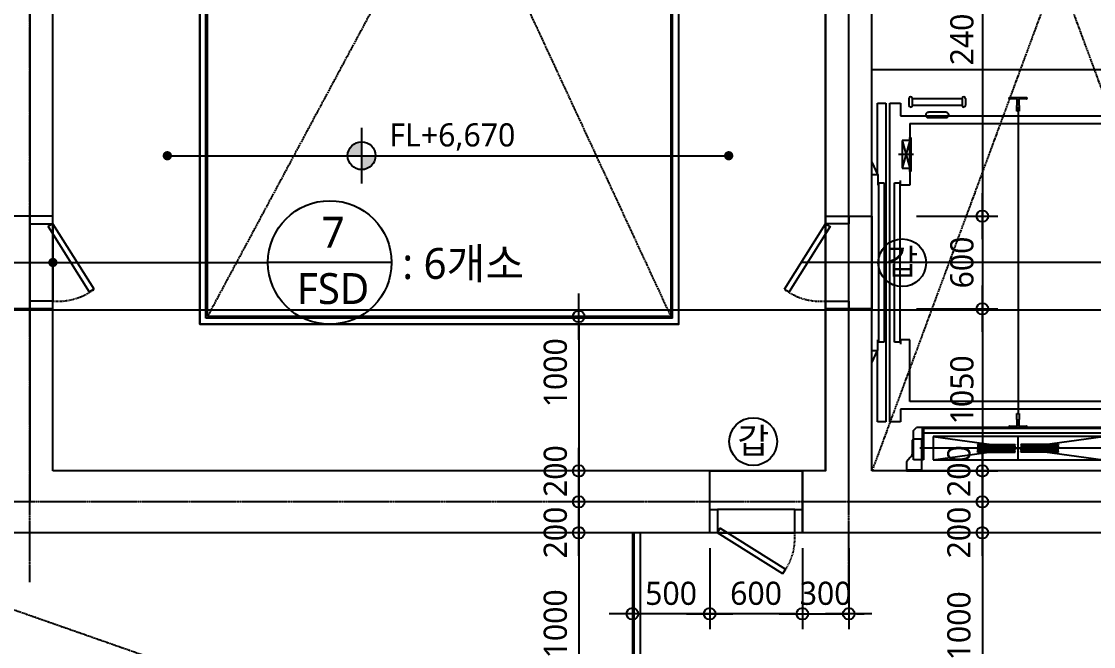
# Model space of a CAD drawing. Header units: millimetres. Extents: x -65167 to 413267, y -17142 to 66587.
# Drawn here: x 160316 to 167254, y 28400 to 32449 of the extents above; entities that cross this region are included whole.
import ezdxf
from ezdxf.enums import TextEntityAlignment as Align

# ---------------------------------------------------------------- set-up
doc = ezdxf.new("R2010")
doc.units = ezdxf.units.MM
doc.header["$LTSCALE"] = 75
doc.header["$MEASUREMENT"] = 0
doc.header["$PDSIZE"] = -10
doc.linetypes.add('CENTER', pattern=[2, 1.25, -0.25, 0.25, -0.25])
doc.linetypes.add('HID', pattern=[2.5, 1.5, -1])
doc.layers.get('0').update_dxf_attribs({"linetype": 'CONTINUOUS'})
doc.layers.get('Defpoints').update_dxf_attribs({"color": 171, "linetype": 'CONTINUOUS'})
for name, color, linetype in [('A-SYM', 7, 'CONTINUOUS'), ('A-SYM-LEVEL', 7, 'CONTINUOUS'), ('AA-WAXS-FINL', 6, 'CONTINUOUS'), ('AREA 99 - 건축면적', 60, 'CONTINUOUS'), ('BOX', 6, 'CONTINUOUS'), ('CEN(ST)', 1, 'CENTER'), ('CON', 2, 'CONTINUOUS'), ('DOOR', 4, 'CONTINUOUS'), ('DOOR(OPEN ELE)', 5, 'CONTINUOUS'), ('ELEV', 253, 'CONTINUOUS'), ('NDIM', 7, 'CONTINUOUS'), ('SASAC 도면번호', 6, 'CONTINUOUS'), ('STAIR(ETC)', 8, 'CONTINUOUS'), ('STEEL', 5, 'CONTINUOUS'), ('TEXT(NOTE小)', 1, 'CONTINUOUS'), ('txt', 3, 'CONTINUOUS'), ('WALL-석고보드', 7, 'CONTINUOUS')]:
    doc.layers.add(name, color=color, linetype=linetype)
doc.styles.add('CGS', font='cgse', dxfattribs={"bigfont": 'cgs'})
doc.styles.add('나눔바른고딕', font='NanumBarunGothic.ttf')
doc.styles.add('맑은 고딕', font='malgun_0.ttf')
doc.dimstyles.new('NDIM 1200', dxfattribs={"dimscale": 75, "dimtxt": 3, "dimasz": 1, "dimexe": 2, "dimexo": 2, "dimgap": 1, "dimtad": 1, "dimdec": 0, "dimdsep": 46, "dimtxsty": 'CGS', "dimblk": 'DOT0', "dimcen": 1, "dimdle": 8, "dimclrd": 256, "dimclre": 256, "dimclrt": 256, "dimadec": 0, "dimazin": 0, "dimtfac": 1, "dimtdec": 0, "dimtix": 1, "dimtmove": 2, "dimatfit": 3, "dimldrblk": 'DOT0', "dimfxl": 1, "dimtolj": 1, "dimtzin": 0, "dimlwd": -1, "dimlwe": -1, "dimarcsym": 0})

# ---------------------------------------------------------------- blocks, each defined once
blk = doc.blocks.new('중층평면도')
at = {"layer": 'AREA 99 - 건축면적', "color": 150}
blk.add_lwpolyline([(80787.5, -19985.1), (80787.5, -14904.5), (77637.5, -14904.5), (77637.5, -8004.5), (72337.5, -8004.5), (72337.5, -14904.5), (70525, -14904.5), (70525, -18454.5), (76587.5, -18454.5), (76587.5, -19985.1)], dxfattribs=at)
at = {"layer": 'CEN(ST)', "ltscale": 0.1}
for p, q in [((72337.5, -15425.4), (72337.5, -6404.5)), ((77637.5, -15425.4), (77637.5, -6404.5)), ((76437.5, -8204.5), (73487.5, -13704.5)), ((76487.5, -13704.5), (73937.5, -8204.5)), ((80187.5, -14704.5), (77787.5, -8204.5)), ((80187.5, -8204.5), (77787.5, -14704.5)), ((81220, -14904.5), (66787.5, -14904.5)), ((70812.5, -15104.5), (79597.5, -18184.5))]:
    blk.add_line(p, q, dxfattribs=at)
at = {"layer": 'CON', "ltscale": 0.1}
for p, q in [((72487.5, -13054.5), (72487.5, -10654.5)), ((77487.5, -13054.5), (77487.5, -10654.5)), ((77787.5, -13054.5), (77787.5, -10654.5)), ((72487.5, -13054.5), (72187.5, -13054.5)), ((77487.5, -13054.5), (77787.5, -13054.5)), ((72487.5, -13654.5), (72187.5, -13654.5)), ((72487.5, -14704.5), (72487.5, -13654.5)), ((77487.5, -14704.5), (77487.5, -13654.5)), ((77487.5, -13654.5), (77787.5, -13654.5)), ((77787.5, -14704.5), (77787.5, -13654.5)), ((76737.5, -14704.5), (72487.5, -14704.5)), ((77487.5, -14704.5), (77337.5, -14704.5)), ((80187.5, -14704.5), (77787.5, -14704.5)), ((76737.5, -15104.5), (69387.5, -15104.5))]:
    blk.add_line(p, q, dxfattribs=at)
at = {"layer": 'CON', "ltscale": 1000}
blk.add_line((80587.5, -15104.5), (77337.5, -15104.5), dxfattribs=at)
at = {"layer": 'CON', "ltscale": 0.1}
for points in [[(76737.5, -15104.5), (76737.5, -14704.5)], [(77337.5, -15104.5), (77337.5, -14704.5)]]:
    blk.add_lwpolyline(points, dxfattribs=at)
at = {"layer": 'DOOR'}
for points in [[(72337.5, -13054.5), (72337.5, -13104.5), (72487.5, -13104.5), (72487.5, -13054.5)], [(77637.5, -13054.5), (77637.5, -13104.5), (77487.5, -13104.5), (77487.5, -13054.5)], [(72337.5, -13604.5), (72337.5, -13654.5), (72487.5, -13654.5), (72487.5, -13604.5)], [(77637.5, -13604.5), (77637.5, -13654.5), (77487.5, -13654.5), (77487.5, -13604.5)], [(76737.5, -14954.5), (76787.5, -14954.5), (76787.5, -15104.5), (76737.5, -15104.5)], [(77287.5, -14954.5), (77337.5, -14954.5), (77337.5, -15104.5), (77287.5, -15104.5)]]:
    blk.add_lwpolyline(points, close=True, dxfattribs=at)
for points in [[(72753.8, -13527.7), (72487.5, -13104.5), (72457.2, -13122), (72723, -13544.5)], [(77221.2, -13527.7), (77487.5, -13104.5), (77517.8, -13122), (77252, -13544.5)], [(72753.8, -13527.7), (72723, -13544.5)], [(77221.2, -13527.7), (77252, -13544.5)], [(77210.7, -15370.8), (76787.5, -15104.5), (76805, -15074.2), (77227.4, -15340.1)], [(77210.7, -15370.8), (77227.4, -15340.1)]]:
    blk.add_lwpolyline(points, dxfattribs=at)
at = {"layer": 'DOOR(OPEN ELE)'}
for p, q in [((72337.5, -13604.5), (72337.5, -13104.5)), ((72487.5, -13104.5), (72487.5, -13604.5)), ((77487.5, -13104.5), (77487.5, -13604.5)), ((77637.5, -13604.5), (77637.5, -13104.5)), ((77287.5, -14954.5), (76787.5, -14954.5)), ((76787.5, -15104.5), (77287.5, -15104.5))]:
    blk.add_line(p, q, dxfattribs=at)
at = {"layer": 'DOOR(OPEN ELE)', "linetype": 'HID', "ltscale": 0.05}
for centre, start, end in [((72519.7, -13216), 265.26671, 306.91334), ((77455.3, -13216), 233.08666, 274.73329), ((76899, -15136.7), 323.08666, 4.73329)]:
    blk.add_arc(centre, 389.8, start, end, dxfattribs=at)
at = {"layer": 'STAIR(ETC)'}
for p, q in [((73437.5, -13754.5), (73437.5, -9204.5)), ((73477.5, -13714.5), (73477.5, -9204.5)), ((76497.5, -13714.5), (76497.5, -9204.5)), ((76537.5, -13754.5), (76537.5, -9204.5)), ((76497.5, -13714.5), (73477.5, -13714.5)), ((76537.5, -13754.5), (73437.5, -13754.5))]:
    blk.add_line(p, q, dxfattribs=at)
for points in [[(76247.5, -15104.5), (76247.5, -16094.5), (79597.5, -16094.5), (79597.5, -18184.5)], [(76287.5, -15104.5), (76287.5, -16054.5), (79637.5, -16054.5), (79637.5, -18184.5)]]:
    blk.add_lwpolyline(points, dxfattribs=at)
at = {"layer": 'WALL-석고보드', "ltscale": 0.1}
for p, q in [((73487.5, -13704.5), (73487.5, -9204.5)), ((76487.5, -13704.5), (76487.5, -9204.5)), ((76487.5, -13704.5), (73487.5, -13704.5))]:
    blk.add_line(p, q, dxfattribs=at)
for points in [[(72187.5, -13054.5), (72187.5, -13654.5), (72487.5, -13654.5), (72487.5, -13054.5)], [(77787.5, -13054.5), (77787.5, -13654.5), (77487.5, -13654.5), (77487.5, -13054.5)], [(76737.5, -14704.5), (77337.5, -14704.5), (77337.5, -15104.5), (76737.5, -15104.5)]]:
    blk.add_lwpolyline(points, close=True, dxfattribs=at)
blk.add_lwpolyline([(76237.5, -15104.5), (76237.5, -16104.5), (79587.5, -16104.5), (79587.5, -18184.5)], dxfattribs=at)
blk = doc.blocks.new('DOT0')
blk.add_line((-3, 0), (3, 0))
at = {"color": 6}
blk.add_circle((0, 0), 0.75, dxfattribs=at)
blk = doc.blocks.new('*D983')
at = {"layer": 'Defpoints', "color": 0, "ltscale": 0.4, "transparency": 16777216}
for p in [(164270, 29137.5), (164770, 29137.5), (164270, 28612.5)]:
    blk.add_point(p, dxfattribs=at)
at = {"layer": 'NDIM', "ltscale": 0.4, "transparency": 16777216}
for p, q in [((164270, 29037.5), (164270, 28512.5)), ((164770, 29037.5), (164770, 28512.5)), ((164720, 28612.5), (164320, 28612.5))]:
    blk.add_line(p, q, dxfattribs=at)
at = {"layer": 'NDIM', "ltscale": 0.4, "transparency": 16777216, "xscale": 50, "yscale": 50, "zscale": 50, "rotation": 180}
blk.add_blockref('DOT0', (164270, 28612.5), dxfattribs=at)
at = {"layer": 'NDIM', "ltscale": 0.4, "transparency": 16777216, "xscale": 50, "yscale": 50, "zscale": 50}
blk.add_blockref('DOT0', (164770, 28612.5), dxfattribs=at)
at = {"layer": 'NDIM', "ltscale": 0.4, "transparency": 16777216, "insert": (164520, 28743.9), "char_height": 150, "attachment_point": 5, "style": '나눔바른고딕'}
blk.add_mtext('\\A1;500', dxfattribs=at)
blk = doc.blocks.new('*D984')
at = {"layer": 'Defpoints', "color": 0, "ltscale": 0.4, "transparency": 16777216}
for p in [(164770, 29137.5), (165370, 29137.5), (164770, 28612.5)]:
    blk.add_point(p, dxfattribs=at)
at = {"layer": 'NDIM', "ltscale": 0.4, "transparency": 16777216}
for p, q in [((164770, 29037.5), (164770, 28512.5)), ((165370, 29037.5), (165370, 28512.5)), ((165320, 28612.5), (164820, 28612.5))]:
    blk.add_line(p, q, dxfattribs=at)
at = {"layer": 'NDIM', "ltscale": 0.4, "transparency": 16777216, "xscale": 50, "yscale": 50, "zscale": 50, "rotation": 180}
blk.add_blockref('DOT0', (164770, 28612.5), dxfattribs=at)
at = {"layer": 'NDIM', "ltscale": 0.4, "transparency": 16777216, "xscale": 50, "yscale": 50, "zscale": 50}
blk.add_blockref('DOT0', (165370, 28612.5), dxfattribs=at)
at = {"layer": 'NDIM', "ltscale": 0.4, "transparency": 16777216, "insert": (165070, 28744.1), "char_height": 150, "attachment_point": 5, "style": '나눔바른고딕'}
blk.add_mtext('\\A1;600', dxfattribs=at)
blk = doc.blocks.new('*D985')
at = {"layer": 'Defpoints', "color": 0, "ltscale": 0.4, "transparency": 16777216}
for p in [(165370, 29137.5), (165670, 29137.5), (165670, 28612.5)]:
    blk.add_point(p, dxfattribs=at)
at = {"layer": 'NDIM', "ltscale": 0.4, "transparency": 16777216}
for p, q in [((165370, 29037.5), (165370, 28512.5)), ((165670, 29037.5), (165670, 28512.5)), ((165320, 28612.5), (165270, 28612.5)), ((165370, 28612.5), (165670, 28612.5)), ((165720, 28612.5), (165770, 28612.5))]:
    blk.add_line(p, q, dxfattribs=at)
at = {"layer": 'NDIM', "ltscale": 0.4, "transparency": 16777216, "xscale": 50, "yscale": 50, "zscale": 50}
blk.add_blockref('DOT0', (165370, 28612.5), dxfattribs=at)
at = {"layer": 'NDIM', "ltscale": 0.4, "transparency": 16777216, "xscale": 50, "yscale": 50, "zscale": 50, "rotation": 180}
blk.add_blockref('DOT0', (165670, 28612.5), dxfattribs=at)
at = {"layer": 'NDIM', "ltscale": 0.4, "transparency": 16777216, "insert": (165520, 28744.1), "char_height": 150, "attachment_point": 5, "style": '나눔바른고딕'}
blk.add_mtext('\\A1;300', dxfattribs=at)
blk = doc.blocks.new('*D1000')
at = {"layer": 'Defpoints', "color": 0, "ltscale": 0.4, "transparency": 16777216}
for p in [(166534.2, 29537.5), (166881.5, 29537.5), (166881.5, 29337.5)]:
    blk.add_point(p, dxfattribs=at)
at = {"layer": 'NDIM', "ltscale": 0.4, "transparency": 16777216}
for p, q in [((166781.5, 29537.5), (166434.2, 29537.5)), ((166534.2, 29387.5), (166534.2, 29487.5)), ((166781.5, 29337.5), (166434.2, 29337.5))]:
    blk.add_line(p, q, dxfattribs=at)
at = {"layer": 'NDIM', "ltscale": 0.4, "transparency": 16777216, "xscale": 50, "yscale": 50, "zscale": 50}
for p, rotation in [((166534.2, 29537.5), 90), ((166534.2, 29337.5), 270)]:
    blk.add_blockref('DOT0', p, dxfattribs=dict(at, rotation=rotation))
at = {"layer": 'NDIM', "ltscale": 0.4, "transparency": 16777216, "insert": (166383.2, 29536.3), "char_height": 150, "attachment_point": 5, "rotation": 90, "style": '나눔바른고딕'}
blk.add_mtext('\\A1;200', dxfattribs=at)
blk = doc.blocks.new('*D1001')
at = {"layer": 'Defpoints', "color": 0, "ltscale": 0.4, "transparency": 16777216}
for p in [(166881.5, 29337.5), (166534.2, 29137.5), (166881.5, 29137.5)]:
    blk.add_point(p, dxfattribs=at)
at = {"layer": 'NDIM', "ltscale": 0.4, "transparency": 16777216}
for p, q in [((166781.5, 29337.5), (166434.2, 29337.5)), ((166534.2, 29287.5), (166534.2, 29187.5)), ((166781.5, 29137.5), (166434.2, 29137.5))]:
    blk.add_line(p, q, dxfattribs=at)
at = {"layer": 'NDIM', "ltscale": 0.4, "transparency": 16777216, "xscale": 50, "yscale": 50, "zscale": 50}
for p, rotation in [((166534.2, 29337.5), 90), ((166534.2, 29137.5), 270)]:
    blk.add_blockref('DOT0', p, dxfattribs=dict(at, rotation=rotation))
at = {"layer": 'NDIM', "ltscale": 0.4, "transparency": 16777216, "insert": (166383.2, 29138.3), "char_height": 150, "attachment_point": 5, "rotation": 90, "style": '나눔바른고딕'}
blk.add_mtext('\\A1;200', dxfattribs=at)
blk = doc.blocks.new('*D1010')
at = {"layer": 'Defpoints', "color": 0, "ltscale": 0.4, "transparency": 16777216}
for p in [(166009.2, 33587.5), (166009.2, 31187.5), (166534.2, 31187.5)]:
    blk.add_point(p, dxfattribs=at)
at = {"layer": 'NDIM', "ltscale": 0.4, "transparency": 16777216}
for p, q in [((166109.2, 33587.5), (166634.2, 33587.5)), ((166534.2, 33537.5), (166534.2, 31237.5)), ((166109.2, 31187.5), (166634.2, 31187.5))]:
    blk.add_line(p, q, dxfattribs=at)
at = {"layer": 'NDIM', "ltscale": 0.4, "transparency": 16777216, "xscale": 50, "yscale": 50, "zscale": 50}
for p, rotation in [((166534.2, 33587.5), 90), ((166534.2, 31187.5), 270)]:
    blk.add_blockref('DOT0', p, dxfattribs=dict(at, rotation=rotation))
at = {"layer": 'NDIM', "ltscale": 0.4, "transparency": 16777216, "insert": (166402.7, 32387.5), "char_height": 150, "attachment_point": 5, "rotation": 90, "style": '나눔바른고딕'}
blk.add_mtext('\\A1;2400', dxfattribs=at)
blk = doc.blocks.new('*D1011')
at = {"layer": 'Defpoints', "color": 0, "ltscale": 0.4, "transparency": 16777216}
for p in [(166009.2, 31187.5), (166009.2, 30587.5), (166534.2, 30587.5)]:
    blk.add_point(p, dxfattribs=at)
at = {"layer": 'NDIM', "ltscale": 0.4, "transparency": 16777216}
for p, q in [((166109.2, 31187.5), (166634.2, 31187.5)), ((166534.2, 31137.5), (166534.2, 30637.5)), ((166109.2, 30587.5), (166634.2, 30587.5))]:
    blk.add_line(p, q, dxfattribs=at)
at = {"layer": 'NDIM', "ltscale": 0.4, "transparency": 16777216, "xscale": 50, "yscale": 50, "zscale": 50}
for p, rotation in [((166534.2, 31187.5), 90), ((166534.2, 30587.5), 270)]:
    blk.add_blockref('DOT0', p, dxfattribs=dict(at, rotation=rotation))
at = {"layer": 'NDIM', "ltscale": 0.4, "transparency": 16777216, "insert": (166402.6, 30887.5), "char_height": 150, "attachment_point": 5, "rotation": 90, "style": '나눔바른고딕'}
blk.add_mtext('\\A1;600', dxfattribs=at)
blk = doc.blocks.new('*D1012')
at = {"layer": 'Defpoints', "color": 0, "ltscale": 0.4, "transparency": 16777216}
for p in [(166009.2, 30587.5), (166009.2, 29537.5), (166534.2, 29537.5)]:
    blk.add_point(p, dxfattribs=at)
at = {"layer": 'NDIM', "ltscale": 0.4, "transparency": 16777216}
for p, q in [((166109.2, 30587.5), (166634.2, 30587.5)), ((166534.2, 30537.5), (166534.2, 29587.5)), ((166109.2, 29537.5), (166634.2, 29537.5))]:
    blk.add_line(p, q, dxfattribs=at)
at = {"layer": 'NDIM', "ltscale": 0.4, "transparency": 16777216, "xscale": 50, "yscale": 50, "zscale": 50}
for p, rotation in [((166534.2, 30587.5), 90), ((166534.2, 29537.5), 270)]:
    blk.add_blockref('DOT0', p, dxfattribs=dict(at, rotation=rotation))
at = {"layer": 'NDIM', "ltscale": 0.4, "transparency": 16777216, "insert": (166402.7, 30062.5), "char_height": 150, "attachment_point": 5, "rotation": 90, "style": '나눔바른고딕'}
blk.add_mtext('\\A1;1050', dxfattribs=at)
blk = doc.blocks.new('*D1016')
at = {"layer": 'Defpoints', "color": 0, "ltscale": 0.4, "transparency": 16777216}
for p in [(163922.7, 29537.5), (164270, 29537.5), (164270, 29337.5)]:
    blk.add_point(p, dxfattribs=at)
at = {"layer": 'NDIM', "ltscale": 0.4, "transparency": 16777216}
for p, q in [((164170, 29537.5), (163822.7, 29537.5)), ((163922.7, 29387.5), (163922.7, 29487.5)), ((164170, 29337.5), (163822.7, 29337.5))]:
    blk.add_line(p, q, dxfattribs=at)
at = {"layer": 'NDIM', "ltscale": 0.4, "transparency": 16777216, "xscale": 50, "yscale": 50, "zscale": 50}
for p, rotation in [((163922.7, 29537.5), 90), ((163922.7, 29337.5), 270)]:
    blk.add_blockref('DOT0', p, dxfattribs=dict(at, rotation=rotation))
at = {"layer": 'NDIM', "ltscale": 0.4, "transparency": 16777216, "insert": (163771.8, 29536.3), "char_height": 150, "attachment_point": 5, "rotation": 90, "style": '나눔바른고딕'}
blk.add_mtext('\\A1;200', dxfattribs=at)
blk = doc.blocks.new('*D1017')
at = {"layer": 'Defpoints', "color": 0, "ltscale": 0.4, "transparency": 16777216}
for p in [(164270, 29337.5), (163922.7, 29137.5), (164270, 29137.5)]:
    blk.add_point(p, dxfattribs=at)
at = {"layer": 'NDIM', "ltscale": 0.4, "transparency": 16777216}
for p, q in [((164170, 29337.5), (163822.7, 29337.5)), ((163922.7, 29287.5), (163922.7, 29187.5)), ((164170, 29137.5), (163822.7, 29137.5))]:
    blk.add_line(p, q, dxfattribs=at)
at = {"layer": 'NDIM', "ltscale": 0.4, "transparency": 16777216, "xscale": 50, "yscale": 50, "zscale": 50}
for p, rotation in [((163922.7, 29337.5), 90), ((163922.7, 29137.5), 270)]:
    blk.add_blockref('DOT0', p, dxfattribs=dict(at, rotation=rotation))
at = {"layer": 'NDIM', "ltscale": 0.4, "transparency": 16777216, "insert": (163771.8, 29138.3), "char_height": 150, "attachment_point": 5, "rotation": 90, "style": '나눔바른고딕'}
blk.add_mtext('\\A1;200', dxfattribs=at)
blk = doc.blocks.new('*D1018')
at = {"layer": 'Defpoints', "color": 0, "ltscale": 0.4, "transparency": 16777216}
for p in [(164270, 30537.5), (163922.7, 29537.5), (164270, 29537.5)]:
    blk.add_point(p, dxfattribs=at)
at = {"layer": 'NDIM', "ltscale": 0.4, "transparency": 16777216}
for p, q in [((164170, 30537.5), (163822.7, 30537.5)), ((163922.7, 30487.5), (163922.7, 29587.5)), ((164170, 29537.5), (163822.7, 29537.5))]:
    blk.add_line(p, q, dxfattribs=at)
at = {"layer": 'NDIM', "ltscale": 0.4, "transparency": 16777216, "xscale": 50, "yscale": 50, "zscale": 50}
for p, rotation in [((163922.7, 30537.5), 90), ((163922.7, 29537.5), 270)]:
    blk.add_blockref('DOT0', p, dxfattribs=dict(at, rotation=rotation))
at = {"layer": 'NDIM', "ltscale": 0.4, "transparency": 16777216, "insert": (163771.8, 30173.5), "char_height": 150, "attachment_point": 5, "rotation": 90, "style": '나눔바른고딕'}
blk.add_mtext('\\A1;1000', dxfattribs=at)
blk = doc.blocks.new('*D1019')
at = {"layer": 'Defpoints', "color": 0, "ltscale": 0.4, "transparency": 16777216}
for p in [(166881.5, 29137.5), (166534.2, 28137.5), (166881.5, 28137.5)]:
    blk.add_point(p, dxfattribs=at)
at = {"layer": 'NDIM', "ltscale": 0.4, "transparency": 16777216}
for p, q in [((166781.5, 29137.5), (166434.2, 29137.5)), ((166534.2, 29087.5), (166534.2, 28187.5)), ((166781.5, 28137.5), (166434.2, 28137.5))]:
    blk.add_line(p, q, dxfattribs=at)
at = {"layer": 'NDIM', "ltscale": 0.4, "transparency": 16777216, "xscale": 50, "yscale": 50, "zscale": 50}
for p, rotation in [((166534.2, 29137.5), 90), ((166534.2, 28137.5), 270)]:
    blk.add_blockref('DOT0', p, dxfattribs=dict(at, rotation=rotation))
at = {"layer": 'NDIM', "ltscale": 0.4, "transparency": 16777216, "insert": (166383.2, 28534.3), "char_height": 150, "attachment_point": 5, "rotation": 90, "style": '나눔바른고딕'}
blk.add_mtext('\\A1;1000', dxfattribs=at)
blk = doc.blocks.new('갑종방화문표기')
at = {"layer": 'TEXT(NOTE小)'}
blk.add_circle((0, 0), 150, dxfattribs=at)
at = {"layer": 'TEXT(NOTE小)', "style": '나눔바른고딕'}
blk.add_text('갑', height=160.1, dxfattribs=at).set_placement((0.8, 7), align=Align.MIDDLE_CENTER)
blk = doc.blocks.new('elev box')
at = {"layer": 'Defpoints', "ltscale": 0.1}
blk.add_lwpolyline([(177925.8, 249790.2), (177925.8, 252390.2), (180025.8, 252390.2), (180025.8, 249790.2)], close=True, dxfattribs=at)
at = {"layer": 'ELEV'}
for p, q in [((178164.6, 252202.7), (178164.6, 252157.7)), ((178185.3, 252202.7), (178510.3, 252202.7)), ((178185.3, 252202.7), (178185.3, 252157.7)), ((178185.3, 252202.7), (178187.3, 252202.7)), ((178510.3, 252202.7), (178508.3, 252202.7)), ((178510.3, 252202.7), (178510.3, 252157.7)), ((178531, 252202.7), (178531, 252157.7)), ((178813.8, 252203.1), (178813.8, 252208.2)), ((178813.8, 252208.2), (178927.8, 252208.2)), ((178861.3, 252197.5), (178816.6, 252200.1)), ((178866.1, 252160.5), (178866.1, 252192.5)), ((178875.6, 252192.5), (178875.6, 252160.5)), ((178925, 252200.1), (178880.3, 252197.5)), ((178927.8, 252208.2), (178927.8, 252203.1)), ((177960.8, 251710.2), (177960.8, 252172.2)), ((177960.8, 252172.2), (178015.8, 252172.2)), ((178015.8, 252172.2), (178015.8, 250108.2)), ((178040.8, 252172.2), (178110.8, 252172.2)), ((178040.8, 250108.2), (178040.8, 252172.2)), ((178110.8, 252172.2), (178110.8, 252090.2)), ((178510.3, 252157.7), (178185.3, 252157.7)), ((178185.3, 252157.7), (178187.3, 252157.7)), ((178185.3, 252157.7), (178187.3, 252157.7)), ((178405, 252112.7), (178290.7, 252112.7)), ((178510.3, 252157.7), (178508.3, 252157.7)), ((178510.3, 252157.7), (178508.3, 252157.7)), ((178862.8, 252120.2), (178862.8, 252157.2)), ((178862.8, 252157.2), (178862.8, 252157.2)), ((178863.8, 252119.2), (178862.8, 252120.2)), ((178877.8, 252119.2), (178863.8, 252119.2)), ((178870.8, 252149.3), (178870.8, 250160.6)), ((178878.8, 252120.2), (178877.8, 252119.2)), ((178878.8, 252157.2), (178878.8, 252157.2)), ((178878.8, 252157.2), (178878.8, 252120.2)), ((178110.8, 252090.2), (179810.8, 252090.2)), ((178170.8, 252040.2), (178170.8, 251640.2)), ((178170.8, 252040.2), (179770.8, 252040.2)), ((178290.7, 252078.4), (178405, 252078.4)), ((178120.8, 251930.2), (178170.8, 251750.2)), ((178170.8, 251930.2), (178120.8, 251750.2)), ((178120.8, 251930.2), (178120.8, 251750.2)), ((178170.8, 251930.2), (178120.8, 251930.2)), ((178170.8, 251730.2), (178170.8, 251950.2)), ((178170.8, 251950.2), (178178, 251950.2)), ((178170.8, 251750.2), (178170.8, 251930.2)), ((178178, 251950.2), (178178, 251730.2)), ((178194, 251840.2), (178097.6, 251840.2)), ((177925.8, 251790.2), (177960.8, 251710.2)), ((178120.8, 251750.2), (178170.8, 251750.2)), ((178178, 251730.2), (178170.8, 251730.2)), ((177970.8, 250625.2), (177970.8, 251655.2)), ((177970.8, 251655.2), (178005.8, 251655.2)), ((178005.8, 251655.2), (178005.8, 250625.2)), ((178070.8, 250625.2), (178070.8, 251655.2)), ((178070.8, 251655.2), (178105.8, 251655.2)), ((178105.8, 251655.2), (178105.8, 250625.2)), ((178110.8, 251640.2), (178110.8, 251670.2)), ((178170.8, 251640.2), (178110.8, 251640.2)), ((170390.8, 251140.2), (172781.2, 251140.2)), ((179860.8, 251140.2), (177470.4, 251140.2)), ((178005.8, 250625.2), (177970.8, 250625.2)), ((178105.8, 250625.2), (178070.8, 250625.2)), ((178170.8, 250640.2), (178110.8, 250640.2)), ((178110.8, 250640.2), (178110.8, 250610.2)), ((178170.8, 250240.2), (178170.8, 250640.2)), ((177925.8, 250490.2), (177960.8, 250570.2)), ((177960.8, 250108.2), (177960.8, 250570.2)), ((179770.8, 250240.2), (178170.8, 250240.2)), ((179810.8, 250190.2), (178110.8, 250190.2)), ((178110.8, 250190.2), (178110.8, 250108.2)), ((178015.8, 250108.2), (177960.8, 250108.2)), ((178110.8, 250108.2), (178040.8, 250108.2)), ((178862.8, 250160.2), (178863.8, 250161.2)), ((178862.8, 250123.2), (178862.8, 250160.2)), ((178862.8, 250123.2), (178862.8, 250123.2)), ((178863.8, 250161.2), (178877.8, 250161.2)), ((178866.1, 250087.9), (178866.1, 250120)), ((178875.6, 250120), (178875.6, 250087.9)), ((178877.8, 250161.2), (178878.8, 250160.2)), ((178878.8, 250160.2), (178878.8, 250123.2)), ((178878.8, 250123.2), (178878.8, 250123.2)), ((178193.8, 250052.2), (178213.8, 250072.2)), ((178193.8, 249861.2), (178193.8, 250052.2)), ((179527.8, 250072.2), (178213.8, 250072.2)), ((178252.8, 249861.2), (178252.8, 250072.2)), ((178258.8, 250072.2), (178258.8, 249861.2)), ((178258.8, 250066.2), (179482.8, 250066.2)), ((179482.8, 250035.2), (178258.8, 250035.2)), ((178813.8, 250072.2), (178813.8, 250077.4)), ((178927.8, 250072.2), (178813.8, 250072.2)), ((178816.6, 250080.4), (178861.3, 250083)), ((178880.3, 250083), (178925, 250080.4)), ((178927.8, 250077.4), (178927.8, 250072.2)), ((178193.8, 249995.2), (178185.8, 249990.2)), ((178185.8, 249990.2), (178185.8, 249898.1)), ((178193.8, 249995.2), (178193.8, 249995.2)), ((178248.8, 249995.2), (178193.8, 249995.2)), ((178248.8, 249864.8), (178248.8, 249995.2)), ((178320.8, 249862.2), (179420.8, 250012.2)), ((178320.8, 250012.2), (178320.8, 249862.2)), ((179420.8, 250012.2), (178320.8, 250012.2)), ((178320.8, 250012.2), (179420.8, 249862.2)), ((178607.7, 249962.2), (178852.7, 249962.2)), ((178607.7, 249962.2), (178607.7, 249958.7)), ((178607.7, 249962.2), (178607.7, 249958.7)), ((178607.7, 249962.2), (178607.7, 249958.7)), ((178607.7, 249962.2), (178607.7, 249958.7)), ((178607.7, 249958.7), (178852.7, 249958.7)), ((178607.7, 249958.7), (178610.7, 249958.2)), ((178607.7, 249958.7), (178610.7, 249958.2)), ((178852.7, 249958.7), (178849.6, 249958.2)), ((178852.7, 249962.2), (178852.7, 249958.7)), ((178852.7, 249962.2), (178852.7, 249958.7)), ((178870.8, 249861.9), (178870.8, 250012.5)), ((179133.3, 249962.2), (178888.3, 249962.2)), ((178888.3, 249962.2), (178888.3, 249958.7)), ((178888.3, 249962.2), (178888.3, 249958.7)), ((179133.3, 249958.7), (178888.3, 249958.7)), ((178888.3, 249958.7), (178891.3, 249958.2)), ((179133.3, 249958.7), (179130.3, 249958.2)), ((179133.3, 249958.7), (179130.3, 249958.2)), ((179133.3, 249962.2), (179133.3, 249958.7)), ((179133.3, 249962.2), (179133.3, 249958.7)), ((179133.3, 249962.2), (179133.3, 249958.7)), ((179133.3, 249962.2), (179133.3, 249958.7)), ((179506.8, 249937.2), (178234.8, 249937.3)), ((178607.7, 249915.7), (178610.7, 249916.3)), ((178607.7, 249915.7), (178610.7, 249916.3)), ((178607.7, 249912.2), (178607.7, 249915.7)), ((178607.7, 249912.2), (178607.7, 249915.7)), ((178607.7, 249915.7), (178852.7, 249915.7)), ((178607.7, 249912.2), (178607.7, 249915.7)), ((178607.7, 249912.2), (178607.7, 249915.7)), ((178607.7, 249912.2), (178852.7, 249912.2)), ((178610.2, 249952.2), (178610.2, 249949.2)), ((178610.2, 249952.2), (178610.2, 249949.2)), ((178610.2, 249952.2), (178850.2, 249952.2)), ((178610.2, 249952.2), (178610.2, 249946.2)), ((178610.2, 249952.2), (178610.2, 249946.2)), ((178610.2, 249946.2), (178850.2, 249946.2)), ((178610.2, 249940.2), (178850.2, 249940.2)), ((178610.2, 249934.2), (178610.2, 249940.2)), ((178610.2, 249934.2), (178610.2, 249940.2)), ((178610.2, 249934.2), (178610.2, 249937.2)), ((178610.2, 249934.2), (178610.2, 249937.2)), ((178610.2, 249934.2), (178850.2, 249934.2)), ((178610.2, 249922.2), (178610.2, 249928.2)), ((178610.2, 249928.2), (178850.2, 249928.2)), ((178610.2, 249928.2), (178850.2, 249928.2)), ((178610.2, 249922.2), (178610.2, 249925.2)), ((178610.2, 249922.2), (178850.2, 249922.2)), ((178852.7, 249915.7), (178849.6, 249916.3)), ((178850.2, 249952.2), (178850.2, 249946.2)), ((178850.2, 249952.2), (178850.2, 249946.2)), ((178850.2, 249934.2), (178850.2, 249940.2)), ((178850.2, 249922.2), (178850.2, 249928.2)), ((178852.7, 249912.2), (178852.7, 249915.7)), ((178852.7, 249912.2), (178852.7, 249915.7)), ((178888.3, 249915.7), (178891.3, 249916.3)), ((179133.3, 249915.7), (178888.3, 249915.7)), ((178888.3, 249912.2), (178888.3, 249915.7)), ((178888.3, 249912.2), (178888.3, 249915.7)), ((179133.3, 249912.2), (178888.3, 249912.2)), ((178890.8, 249952.2), (178890.8, 249946.2)), ((178890.8, 249952.2), (178890.8, 249946.2)), ((179130.8, 249952.2), (178890.8, 249952.2)), ((179130.8, 249946.2), (178890.8, 249946.2)), ((179130.8, 249940.2), (178890.8, 249940.2)), ((178890.8, 249934.2), (178890.8, 249940.2)), ((179130.8, 249934.2), (178890.8, 249934.2)), ((178890.8, 249922.2), (178890.8, 249928.2)), ((179130.8, 249928.2), (178890.8, 249928.2)), ((179130.8, 249928.2), (178890.8, 249928.2)), ((179130.8, 249922.2), (178890.8, 249922.2)), ((179133.3, 249915.7), (179130.3, 249916.3)), ((179133.3, 249915.7), (179130.3, 249916.3)), ((179130.8, 249952.2), (179130.8, 249949.2)), ((179130.8, 249952.2), (179130.8, 249949.2)), ((179130.8, 249952.2), (179130.8, 249946.2)), ((179130.8, 249952.2), (179130.8, 249946.2)), ((179130.8, 249934.2), (179130.8, 249940.2)), ((179130.8, 249934.2), (179130.8, 249940.2)), ((179130.8, 249934.2), (179130.8, 249937.2)), ((179130.8, 249934.2), (179130.8, 249937.2)), ((179130.8, 249922.2), (179130.8, 249928.2)), ((179130.8, 249922.2), (179130.8, 249925.2)), ((179133.3, 249912.2), (179133.3, 249915.7)), ((179133.3, 249912.2), (179133.3, 249915.7)), ((179133.3, 249912.2), (179133.3, 249915.7)), ((179133.3, 249912.2), (179133.3, 249915.7)), ((178173.8, 249877.3), (178148.8, 249850.2)), ((178148.8, 249850.2), (178148.8, 249790.2)), ((178180.5, 249884.5), (178173.8, 249877.3)), ((178258.8, 249861.2), (178193.8, 249861.2)), ((178248.8, 249790.2), (178248.8, 249864.8)), ((178320.8, 249862.2), (179420.8, 249862.2)), ((178248.8, 249796.2), (178148.8, 249796.2)), ((178148.8, 249790.2), (178248.8, 249790.2)), ((178178.8, 249785.2), (178178.8, 249801.2)), ((178213.8, 249785.2), (178213.8, 249801.2))]:
    blk.add_line(p, q, dxfattribs=at)
for centre, radius, start, end in [((178176, 252202.7), 11.3, 0, 180), ((178519.7, 252202.7), 11.3, 0, 180), ((178816.8, 252203.1), 3, 180, 266.7139), ((178861.1, 252192.5), 5, 0, 86.7139), ((178880.6, 252192.5), 5, 93.2861, 180), ((178924.8, 252203.1), 3, 273.2861, 0), ((178176, 252157.7), 11.3, 180, 0), ((178290.7, 252095.5), 17.1, 90, 270), ((178405, 252095.5), 17.1, 270, 90), ((178519.7, 252157.7), 11.3, 180, 0), ((178862.8, 252160.5), 3.25, 270, 0), ((178878.8, 252160.5), 3.25, 180, 270), ((178862.8, 250120), 3.25, 0, 90), ((178878.8, 250120), 3.25, 90, 180), ((178816.8, 250077.4), 3, 93.2861, 180), ((178861.1, 250087.9), 5, 273.2861, 0), ((178880.6, 250087.9), 5, 180, 266.7139), ((178924.8, 250077.4), 3, 0, 86.7139), ((178610.2, 249955.2), 3, 270, 79.76332), ((178610.2, 249955.2), 3, 270, 79.76332), ((178850.2, 249955.2), 3, 100.23668, 270), ((178890.8, 249955.2), 3, 270, 79.76332), ((179130.8, 249955.2), 3, 100.23668, 270), ((179130.8, 249955.2), 3, 100.23668, 270), ((178165.8, 249898.1), 20, 317.23117, 0), ((178610.2, 249943.2), 3, 270, 90), ((178610.2, 249943.2), 3, 270, 90), ((178610.2, 249931.2), 3, 270, 90), ((178610.2, 249931.2), 3, 270, 90), ((178610.2, 249919.2), 3, 280.23668, 90), ((178610.2, 249919.2), 3, 280.23668, 90), ((178850.2, 249943.2), 3, 90, 270), ((178850.2, 249931.2), 3, 90, 270), ((178850.2, 249919.2), 3, 90, 259.76332), ((178890.8, 249943.2), 3, 270, 90), ((178890.8, 249931.2), 3, 270, 90), ((178890.8, 249919.2), 3, 280.23668, 90), ((179130.8, 249943.2), 3, 90, 270), ((179130.8, 249943.2), 3, 90, 270), ((179130.8, 249931.2), 3, 90, 270), ((179130.8, 249931.2), 3, 90, 270), ((179130.8, 249919.2), 3, 90, 259.76332), ((179130.8, 249919.2), 3, 90, 259.76332)]:
    blk.add_arc(centre, radius, start, end, dxfattribs=at)
at = {"layer": 'STEEL', "ltscale": 5}
for p, q in [((177925.8, 251710.2), (177964.8, 251710.2)), ((177964.8, 251710.2), (177964.8, 251640.2)), ((177964.8, 250570.2), (177964.8, 250640.2)), ((177925.8, 250570.2), (177964.8, 250570.2))]:
    blk.add_line(p, q, dxfattribs=at)
blk = doc.blocks.new('*D1496')
at = {"layer": 'Defpoints', "color": 0, "ltscale": 0.4, "transparency": 16777216}
for p in [(164270, 29137.5), (163922.7, 28137.5), (164270, 28137.5)]:
    blk.add_point(p, dxfattribs=at)
at = {"layer": 'NDIM', "ltscale": 0.4, "transparency": 16777216}
for p, q in [((164170, 29137.5), (163822.7, 29137.5)), ((163922.7, 29087.5), (163922.7, 28187.5)), ((164170, 28137.5), (163822.7, 28137.5))]:
    blk.add_line(p, q, dxfattribs=at)
at = {"layer": 'NDIM', "ltscale": 0.4, "transparency": 16777216, "xscale": 50, "yscale": 50, "zscale": 50}
for p, rotation in [((163922.7, 29137.5), 90), ((163922.7, 28137.5), 270)]:
    blk.add_blockref('DOT0', p, dxfattribs=dict(at, rotation=rotation))
at = {"layer": 'NDIM', "ltscale": 0.4, "transparency": 16777216, "insert": (163771.8, 28547.2), "char_height": 150, "attachment_point": 5, "rotation": 90, "style": '나눔바른고딕'}
blk.add_mtext('\\A1;1000', dxfattribs=at)

msp = doc.modelspace()

# ---------------------------------------------------------------- hatches: boundary and pattern name
at = {"layer": 'A-SYM-LEVEL'}
h = msp.add_hatch(color=256, dxfattribs=at)
h.paths.add_polyline_path([(162517.3, 31668.8, 0.414214), (162427.3, 31578.8), (162517.3, 31578.8)])
h.paths.add_polyline_path([(162607.3, 31578.8), (162517.3, 31578.8), (162517.3, 31488.8, 0.414214)])

# ---------------------------------------------------------------- linework, layer by layer
at = {"layer": 'A-SYM', "const_width": 30}
for points in [[(161260.4, 31593.8, 1), (161260.4, 31563.8, 1)], [(164892.9, 31593.8, 1), (164892.9, 31563.8, 1)]]:
    msp.add_lwpolyline(points, format="xyb", close=True, dxfattribs=at)
at = {"layer": 'A-SYM-LEVEL'}
for p, q in [((162517.3, 31758.8), (162517.3, 31398.8)), ((161260.4, 31578.8), (164892.9, 31578.8))]:
    msp.add_line(p, q, dxfattribs=at)
msp.add_circle((162517.3, 31578.8), 90, dxfattribs=at)
at = {"layer": 'AA-WAXS-FINL', "color": 251}
for points in [[(160520, 29537.5), (160520, 35037.5), (161470, 35037.5), (161470, 30487.5), (164570, 30487.5), (164570, 35037.5), (165520, 35037.5), (165520, 29537.5)], [(164320, 29137.5), (164320, 28187.5), (167670, 28187.5), (167670, 26057.5), (168620, 26057.5), (168620, 29137.5)]]:
    msp.add_lwpolyline(points, close=True, dxfattribs=at)
at = {"layer": 'BOX', "color": 6}
msp.add_line((162711.3, 30887.5), (161911.3, 30887.5), dxfattribs=at)
msp.add_circle((162311.3, 30887.5), 400, dxfattribs=at)
at = {"layer": 'Defpoints'}
msp.add_line((171094.9, 30579.1), (155870.1, 30579.1), dxfattribs=at)
at = {"layer": 'SASAC 도면번호', "ltscale": 10000}
msp.add_line((160520, 30887.5), (161911.3, 30887.5), dxfattribs=at)
at = {"layer": 'SASAC 도면번호', "ltscale": 10000, "const_width": 30}
msp.add_lwpolyline([(160520, 30902.5, 1), (160520, 30872.5, 1)], format="xyb", close=True, dxfattribs=at)

# ---------------------------------------------------------------- block references
for name, p in [('중층평면도', (88032.5, 44242)), ('elev box', (-12105.8, -220252.7))]:
    msp.add_blockref(name, p)
at = {"xscale": 1.030731055544951, "yscale": 1.030731055544951, "zscale": 1.030731055544951}
for p in [(166015.7, 30885.9), (165051.6, 29727.2)]:
    msp.add_blockref('갑종방화문표기', p, dxfattribs=at)

# ---------------------------------------------------------------- texts
at = {"layer": 'A-SYM-LEVEL', "style": '맑은 고딕'}
msp.add_text('FL+6,670', height=150, dxfattribs=at).set_placement((162697.3, 31638.8))
at = {"layer": 'txt', "style": '나눔바른고딕'}
for s, p in [('7', (162333.1, 31083.2)), (': 6개소', (163175.3, 30881)), ('FSD', (162333.1, 30718.5))]:
    msp.add_text(s, height=200, dxfattribs=at).set_placement(p, align=Align.MIDDLE_CENTER)

# ---------------------------------------------------------------- dimensions: what is measured, and where the dimension line sits
at = {"layer": 'NDIM', "ltscale": 0.4}
for base, p1, p2, angle, picture, middle in [((166534.2, 31187.5), (166009.2, 33587.5), (166009.2, 31187.5), 270, '*D1010', (166402.7, 32387.5)), ((166534.2, 30587.5), (166009.2, 31187.5), (166009.2, 30587.5), 270, '*D1011', (166402.6, 30887.5)), ((166534.2, 29537.5), (166009.2, 30587.5), (166009.2, 29537.5), 270, '*D1012', (166402.7, 30062.5)), ((164270, 28612.5), (164770, 29137.5), (164270, 29137.5), 180, '*D983', (164520, 28743.9)), ((164770, 28612.5), (165370, 29137.5), (164770, 29137.5), 180, '*D984', (165070, 28744.1))]:
    dim = msp.add_linear_dim(base=base, p1=p1, p2=p2, angle=angle, dimstyle='NDIM 1200', override={"dimscale": 50, "dimtxsty": '나눔바른고딕'}, dxfattribs=at)
    dim.commit()
    dim.dimension.update_dxf_attribs({"geometry": picture, "text_midpoint": middle})
for base, p1, p2, angle, picture, middle in [((163922.7, 29537.5), (164270, 30537.5), (164270, 29537.5), 270, '*D1018', (163771.8, 30173.5)), ((163922.7, 29537.5), (164270, 29337.5), (164270, 29537.5), 90, '*D1016', (163771.8, 29536.3)), ((166534.2, 29537.5), (166881.5, 29337.5), (166881.5, 29537.5), 90, '*D1000', (166383.2, 29536.3)), ((163922.7, 29137.5), (164270, 29337.5), (164270, 29137.5), 270, '*D1017', (163771.8, 29138.3)), ((166534.2, 29137.5), (166881.5, 29337.5), (166881.5, 29137.5), 270, '*D1001', (166383.2, 29138.3)), ((163922.7, 28137.5), (164270, 29137.5), (164270, 28137.5), 270, '*D1496', (163771.8, 28547.2)), ((166534.2, 28137.5), (166881.5, 29137.5), (166881.5, 28137.5), 270, '*D1019', (166383.2, 28534.3))]:
    dim = msp.add_linear_dim(base=base, p1=p1, p2=p2, angle=angle, dimstyle='NDIM 1200', override={"dimscale": 50, "dimtxsty": '나눔바른고딕'}, dxfattribs=at)
    dim.commit()
    dim.dimension.update_dxf_attribs({"geometry": picture, "text_midpoint": middle, "dimtype": 160})
dim = msp.add_linear_dim(base=(165670, 28612.5), p1=(165370, 29137.5), p2=(165670, 29137.5), dimstyle='NDIM 1200', override={"dimscale": 50, "dimtxsty": '나눔바른고딕'}, dxfattribs=at)
dim.commit()
dim.dimension.update_dxf_attribs({"geometry": '*D985', "text_midpoint": (165520, 28744.1)})

doc.saveas('drawing.dxf')
